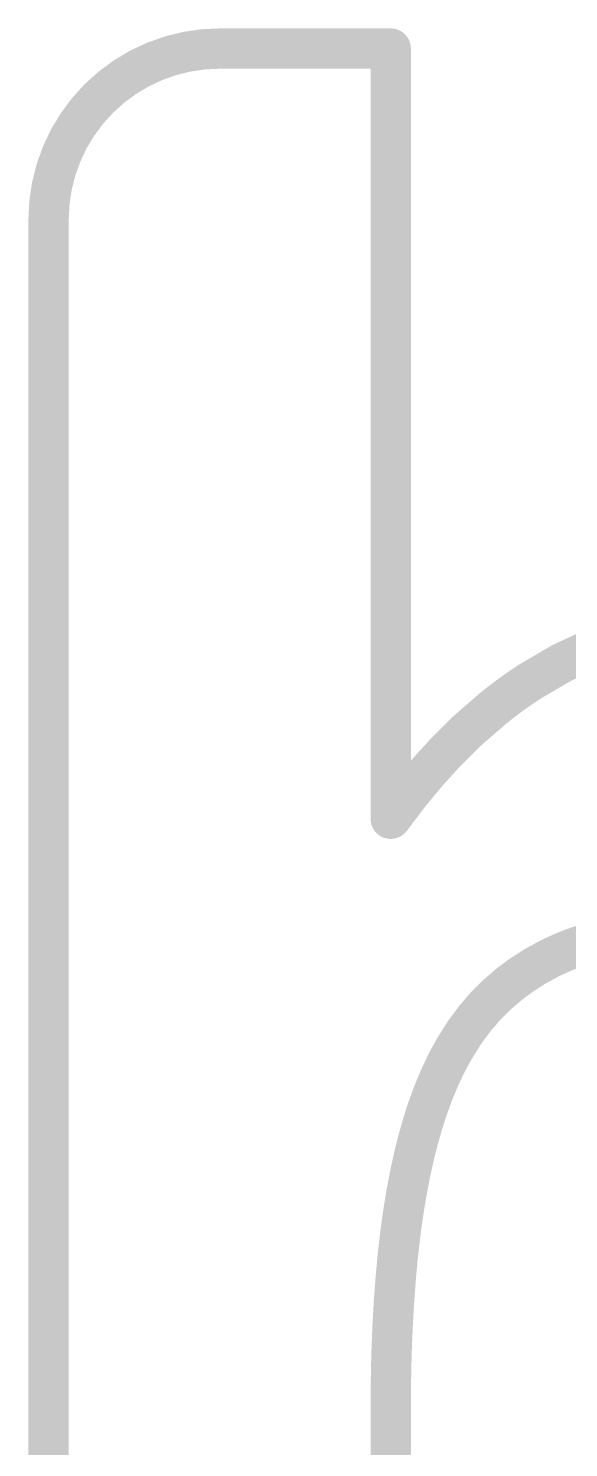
# Model space of a CAD drawing. Header units: millimetres. Extents: x 6 to 417, y 41 to 311.
# Drawn here: x 378.711 to 380.05, y 56.996 to 60.517 of the extents above; entities that cross this region are included whole.
import ezdxf

# ---------------------------------------------------------------- set-up
doc = ezdxf.new("R2010")
doc.units = ezdxf.units.MM
doc.layers.add('DrillDrawing', color=1, linetype='Continuous')

msp = doc.modelspace()

# ---------------------------------------------------------------- linework, layer by layer
at = {"layer": 'DrillDrawing', "const_width": 0.1}
for points in [[(378.7614, 60.0436, -0.413623), (379.1856, 60.4673)], [(378.7614, 60.0436, -0.413623), (379.1856, 60.4673)], [(379.9549, 58.8969, -0.092151), (380.2901, 59.0351)], [(379.9549, 58.8969, -0.092151), (380.2901, 59.0351)], [(379.866, 58.8325, -0.025698), (379.9549, 58.8969)], [(379.866, 58.8325, -0.025698), (379.9549, 58.8969)], [(379.9998, 58.2078, -0.025138), (380.0569, 58.2333)], [(379.9998, 58.2078, -0.025138), (380.0569, 58.2333)], [(379.9034, 58.1459, -0.050453), (379.9998, 58.2078)], [(379.9034, 58.1459, -0.050453), (379.9998, 58.2078)], [(379.7939, 58.0279, -0.074414), (379.9034, 58.1459)], [(379.7939, 58.0279, -0.074414), (379.9034, 58.1459)], [(379.6095, 57.088, -0.00366), (379.61, 57.1603)], [(379.6095, 57.088, -0.00366), (379.61, 57.1603)]]:
    msp.add_lwpolyline(points, format="xyb", dxfattribs=at)
for points in [[(379.1856, 60.4673), (379.6095, 60.4673)], [(379.1856, 60.4673), (379.6095, 60.4673)], [(379.6095, 58.5563), (379.6095, 60.4673)], [(379.6095, 58.5563), (379.6095, 60.4673)], [(378.7614, 55.2224), (378.7614, 60.0436)], [(378.7614, 55.2224), (378.7614, 60.0436)], [(379.8014, 58.7764), (379.866, 58.8325)], [(379.8014, 58.7764), (379.866, 58.8325)], [(379.7471, 58.7228), (379.8014, 58.7764)], [(379.7471, 58.7228), (379.8014, 58.7764)], [(379.6999, 58.6708), (379.7471, 58.7228)], [(379.6999, 58.6708), (379.7471, 58.7228)], [(379.6562, 58.6181), (379.6999, 58.6708)], [(379.6562, 58.6181), (379.6999, 58.6708)], [(379.6095, 58.5563), (379.6562, 58.6181)], [(379.6095, 58.5563), (379.6562, 58.6181)], [(380.0569, 58.2333), (380.1011, 58.2488)], [(380.0569, 58.2333), (380.1011, 58.2488)], [(379.7674, 57.986), (379.7939, 58.0279)], [(379.7674, 57.986), (379.7939, 58.0279)], [(379.7474, 57.9491), (379.7674, 57.986)], [(379.7474, 57.9491), (379.7674, 57.986)], [(379.7301, 57.9123), (379.7474, 57.9491)], [(379.7301, 57.9123), (379.7474, 57.9491)], [(379.7151, 57.8763), (379.7301, 57.9123)], [(379.7151, 57.8763), (379.7301, 57.9123)], [(379.701, 57.8377), (379.7151, 57.8763)], [(379.701, 57.8377), (379.7151, 57.8763)], [(379.6891, 57.8008), (379.701, 57.8377)], [(379.6891, 57.8008), (379.701, 57.8377)], [(379.6779, 57.7616), (379.6891, 57.8008)], [(379.6779, 57.7616), (379.6891, 57.8008)], [(379.6675, 57.7201), (379.6779, 57.7616)], [(379.6675, 57.7201), (379.6779, 57.7616)], [(379.6578, 57.6763), (379.6675, 57.7201)], [(379.6578, 57.6763), (379.6675, 57.7201)], [(379.6489, 57.6299), (379.6578, 57.6763)], [(379.6489, 57.6299), (379.6578, 57.6763)], [(379.6409, 57.581), (379.6489, 57.6299)], [(379.6409, 57.581), (379.6489, 57.6299)], [(379.6337, 57.5295), (379.6409, 57.581)], [(379.6337, 57.5295), (379.6409, 57.581)], [(379.6274, 57.4753), (379.6337, 57.5295)], [(379.6274, 57.4753), (379.6337, 57.5295)], [(379.6221, 57.4182), (379.6274, 57.4753)], [(379.6221, 57.4182), (379.6274, 57.4753)], [(379.6176, 57.3583), (379.6221, 57.4182)], [(379.6176, 57.3583), (379.6221, 57.4182)], [(379.6141, 57.2954), (379.6176, 57.3583)], [(379.6141, 57.2954), (379.6176, 57.3583)], [(379.6115, 57.2294), (379.6141, 57.2954)], [(379.6115, 57.2294), (379.6141, 57.2954)], [(379.61, 57.1603), (379.6115, 57.2294)], [(379.61, 57.1603), (379.6115, 57.2294)], [(379.6095, 55.2224), (379.6095, 57.088)], [(379.6095, 55.2224), (379.6095, 57.088)]]:
    msp.add_lwpolyline(points, dxfattribs=at)
at = {"layer": 'DrillDrawing', "const_width": 0.05}
for points in [[(379.1606, 60.4673, 1), (379.2105, 60.4673, 1)], [(379.1606, 60.4673, 1), (379.2105, 60.4673, 1)], [(379.1606, 60.4673, 1), (379.2105, 60.4673, 1)], [(379.1606, 60.4673, 1), (379.2105, 60.4673, 1)], [(379.5845, 60.4673, 1), (379.6345, 60.4673, 1)], [(379.5845, 60.4673, 1), (379.6345, 60.4673, 1)], [(379.5845, 60.4673, 1), (379.6345, 60.4673, 1)], [(379.5845, 60.4673, 1), (379.6345, 60.4673, 1)], [(378.7364, 60.0436, 1), (378.7864, 60.0436, 1)], [(378.7364, 60.0436, 1), (378.7864, 60.0436, 1)], [(378.7364, 60.0436, 1), (378.7864, 60.0436, 1)], [(378.7364, 60.0436, 1), (378.7864, 60.0436, 1)], [(379.9299, 58.8969, 1), (379.9799, 58.8969, 1)], [(379.9299, 58.8969, 1), (379.9799, 58.8969, 1)], [(379.9299, 58.8969, 1), (379.9799, 58.8969, 1)], [(379.9299, 58.8969, 1), (379.9799, 58.8969, 1)], [(379.841, 58.8325, 1), (379.891, 58.8325, 1)], [(379.841, 58.8325, 1), (379.891, 58.8325, 1)], [(379.841, 58.8325, 1), (379.891, 58.8325, 1)], [(379.841, 58.8325, 1), (379.891, 58.8325, 1)], [(379.7764, 58.7764, 1), (379.8264, 58.7764, 1)], [(379.7764, 58.7764, 1), (379.8264, 58.7764, 1)], [(379.7764, 58.7764, 1), (379.8264, 58.7764, 1)], [(379.7764, 58.7764, 1), (379.8264, 58.7764, 1)], [(379.7221, 58.7228, 1), (379.7721, 58.7228, 1)], [(379.7221, 58.7228, 1), (379.7721, 58.7228, 1)], [(379.7221, 58.7228, 1), (379.7721, 58.7228, 1)], [(379.7221, 58.7228, 1), (379.7721, 58.7228, 1)], [(379.6749, 58.6708, 1), (379.7249, 58.6708, 1)], [(379.6749, 58.6708, 1), (379.7249, 58.6708, 1)], [(379.6749, 58.6708, 1), (379.7249, 58.6708, 1)], [(379.6749, 58.6708, 1), (379.7249, 58.6708, 1)], [(379.6312, 58.6181, 1), (379.6812, 58.6181, 1)], [(379.6312, 58.6181, 1), (379.6812, 58.6181, 1)], [(379.6312, 58.6181, 1), (379.6812, 58.6181, 1)], [(379.6312, 58.6181, 1), (379.6812, 58.6181, 1)], [(379.5845, 58.5563, 1), (379.6345, 58.5563, 1)], [(379.5845, 58.5563, 1), (379.6345, 58.5563, 1)], [(379.5845, 58.5563, 1), (379.6345, 58.5563, 1)], [(379.5845, 58.5563, 1), (379.6345, 58.5563, 1)], [(380.0319, 58.2333, 1), (380.0819, 58.2333, 1)], [(380.0319, 58.2333, 1), (380.0819, 58.2333, 1)], [(380.0319, 58.2333, 1), (380.0819, 58.2333, 1)], [(380.0319, 58.2333, 1), (380.0819, 58.2333, 1)], [(379.9748, 58.2078, 1), (380.0248, 58.2078, 1)], [(379.9748, 58.2078, 1), (380.0248, 58.2078, 1)], [(379.9748, 58.2078, 1), (380.0248, 58.2078, 1)], [(379.9748, 58.2078, 1), (380.0248, 58.2078, 1)], [(379.8784, 58.1459, 1), (379.9284, 58.1459, 1)], [(379.8784, 58.1459, 1), (379.9284, 58.1459, 1)], [(379.8784, 58.1459, 1), (379.9284, 58.1459, 1)], [(379.8784, 58.1459, 1), (379.9284, 58.1459, 1)], [(379.7689, 58.0279, 1), (379.8189, 58.0279, 1)], [(379.7689, 58.0279, 1), (379.8189, 58.0279, 1)], [(379.7689, 58.0279, 1), (379.8189, 58.0279, 1)], [(379.7689, 58.0279, 1), (379.8189, 58.0279, 1)], [(379.7424, 57.986, 1), (379.7924, 57.986, 1)], [(379.7424, 57.986, 1), (379.7924, 57.986, 1)], [(379.7424, 57.986, 1), (379.7924, 57.986, 1)], [(379.7424, 57.986, 1), (379.7924, 57.986, 1)], [(379.7224, 57.9491, 1), (379.7724, 57.9491, 1)], [(379.7224, 57.9491, 1), (379.7724, 57.9491, 1)], [(379.7224, 57.9491, 1), (379.7724, 57.9491, 1)], [(379.7224, 57.9491, 1), (379.7724, 57.9491, 1)], [(379.7051, 57.9123, 1), (379.7551, 57.9123, 1)], [(379.7051, 57.9123, 1), (379.7551, 57.9123, 1)], [(379.7051, 57.9123, 1), (379.7551, 57.9123, 1)], [(379.7051, 57.9123, 1), (379.7551, 57.9123, 1)], [(379.6901, 57.8763, 1), (379.7401, 57.8763, 1)], [(379.6901, 57.8763, 1), (379.7401, 57.8763, 1)], [(379.6901, 57.8763, 1), (379.7401, 57.8763, 1)], [(379.6901, 57.8763, 1), (379.7401, 57.8763, 1)], [(379.676, 57.8377, 1), (379.726, 57.8377, 1)], [(379.676, 57.8377, 1), (379.726, 57.8377, 1)], [(379.676, 57.8377, 1), (379.726, 57.8377, 1)], [(379.676, 57.8377, 1), (379.726, 57.8377, 1)], [(379.6641, 57.8008, 1), (379.7141, 57.8008, 1)], [(379.6641, 57.8008, 1), (379.7141, 57.8008, 1)], [(379.6641, 57.8008, 1), (379.7141, 57.8008, 1)], [(379.6641, 57.8008, 1), (379.7141, 57.8008, 1)], [(379.6529, 57.7616, 1), (379.7029, 57.7616, 1)], [(379.6529, 57.7616, 1), (379.7029, 57.7616, 1)], [(379.6529, 57.7616, 1), (379.7029, 57.7616, 1)], [(379.6529, 57.7616, 1), (379.7029, 57.7616, 1)], [(379.6425, 57.7201, 1), (379.6925, 57.7201, 1)], [(379.6425, 57.7201, 1), (379.6925, 57.7201, 1)], [(379.6425, 57.7201, 1), (379.6925, 57.7201, 1)], [(379.6425, 57.7201, 1), (379.6925, 57.7201, 1)], [(379.6328, 57.6763, 1), (379.6828, 57.6763, 1)], [(379.6328, 57.6763, 1), (379.6828, 57.6763, 1)], [(379.6328, 57.6763, 1), (379.6828, 57.6763, 1)], [(379.6328, 57.6763, 1), (379.6828, 57.6763, 1)], [(379.6239, 57.6299, 1), (379.6739, 57.6299, 1)], [(379.6239, 57.6299, 1), (379.6739, 57.6299, 1)], [(379.6239, 57.6299, 1), (379.6739, 57.6299, 1)], [(379.6239, 57.6299, 1), (379.6739, 57.6299, 1)], [(379.6159, 57.581, 1), (379.6659, 57.581, 1)], [(379.6159, 57.581, 1), (379.6659, 57.581, 1)], [(379.6159, 57.581, 1), (379.6659, 57.581, 1)], [(379.6159, 57.581, 1), (379.6659, 57.581, 1)], [(379.6087, 57.5295, 1), (379.6587, 57.5295, 1)], [(379.6087, 57.5295, 1), (379.6587, 57.5295, 1)], [(379.6087, 57.5295, 1), (379.6587, 57.5295, 1)], [(379.6087, 57.5295, 1), (379.6587, 57.5295, 1)], [(379.6024, 57.4753, 1), (379.6524, 57.4753, 1)], [(379.6024, 57.4753, 1), (379.6524, 57.4753, 1)], [(379.6024, 57.4753, 1), (379.6524, 57.4753, 1)], [(379.6024, 57.4753, 1), (379.6524, 57.4753, 1)], [(379.5971, 57.4182, 1), (379.6471, 57.4182, 1)], [(379.5971, 57.4182, 1), (379.6471, 57.4182, 1)], [(379.5971, 57.4182, 1), (379.6471, 57.4182, 1)], [(379.5971, 57.4182, 1), (379.6471, 57.4182, 1)], [(379.5926, 57.3583, 1), (379.6426, 57.3583, 1)], [(379.5926, 57.3583, 1), (379.6426, 57.3583, 1)], [(379.5926, 57.3583, 1), (379.6426, 57.3583, 1)], [(379.5926, 57.3583, 1), (379.6426, 57.3583, 1)], [(379.5891, 57.2954, 1), (379.6391, 57.2954, 1)], [(379.5891, 57.2954, 1), (379.6391, 57.2954, 1)], [(379.5891, 57.2954, 1), (379.6391, 57.2954, 1)], [(379.5891, 57.2954, 1), (379.6391, 57.2954, 1)], [(379.5865, 57.2294, 1), (379.6365, 57.2294, 1)], [(379.5865, 57.2294, 1), (379.6365, 57.2294, 1)], [(379.5865, 57.2294, 1), (379.6365, 57.2294, 1)], [(379.5865, 57.2294, 1), (379.6365, 57.2294, 1)], [(379.585, 57.1603, 1), (379.635, 57.1603, 1)], [(379.585, 57.1603, 1), (379.635, 57.1603, 1)], [(379.585, 57.1603, 1), (379.635, 57.1603, 1)], [(379.585, 57.1603, 1), (379.635, 57.1603, 1)], [(379.5845, 57.088, 1), (379.6345, 57.088, 1)], [(379.5845, 57.088, 1), (379.6345, 57.088, 1)], [(379.5845, 57.088, 1), (379.6345, 57.088, 1)], [(379.5845, 57.088, 1), (379.6345, 57.088, 1)]]:
    msp.add_lwpolyline(points, format="xyb", close=True, dxfattribs=at)

doc.saveas('drawing.dxf')
